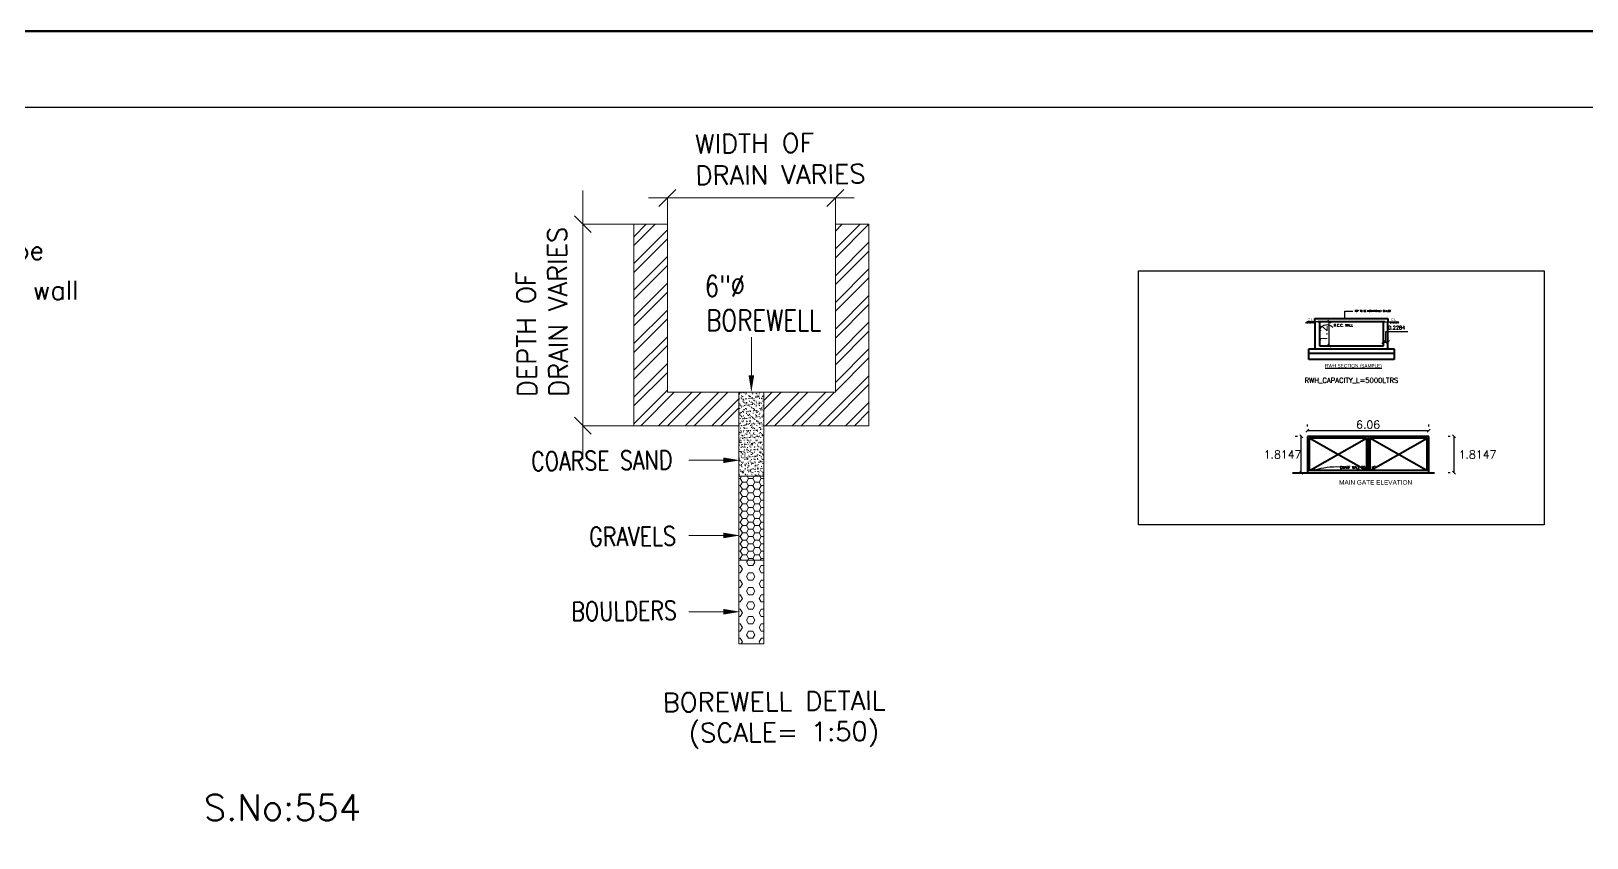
# Model space of a CAD drawing. Header units: metres. Extents: x 45752 to 165956, y -20087 to -17423.
# Drawn here: x 165616.7 to 165694.5, y -17516.9 to -17476.5 of the extents above; entities that cross this region are included whole.
import ezdxf

# ---------------------------------------------------------------- set-up
doc = ezdxf.new("R2010")
doc.units = ezdxf.units.M
doc.header["$MEASUREMENT"] = 0
doc.layers.get('0').update_dxf_attribs({"linetype": 'CONTINUOUS', "lineweight": 30})
doc.layers.get('Defpoints').update_dxf_attribs({"linetype": 'CONTINUOUS'})
for name, color, linetype, lineweight in [('32', 1, 'CONTINUOUS', 18), ('ADIM', 9, 'CONTINUOUS', 18), ('DIM', 8, 'CONTINUOUS', 25), ('Dimension', 7, 'CONTINUOUS', 9), ('FLOOR-GROUND', 7, 'CONTINUOUS', 50), ('SITE', 6, 'CONTINUOUS', 20), ('WALL', 7, 'CONTINUOUS', 40), ('Walls', 1, 'CONTINUOUS', 30)]:
    doc.layers.add(name, color=color, linetype=linetype, lineweight=lineweight)
for name, color, linetype in [('FURN', 35, 'CONTINUOUS'), ('G Line', 253, 'CONTINUOUS'), ('MAIN_GATE', 57, 'CONTINUOUS'), ('RWH', 4, 'CONTINUOUS'), ('TE', 7, 'CONTINUOUS'), ('Text', 4, 'CONTINUOUS'), ('WAL', 1, 'CONTINUOUS')]:
    doc.layers.add(name, color=color, linetype=linetype)
doc.styles.add('Q', font='simplex.shx')
doc.styles.add('ROMANS', font='romans')
doc.styles.add('ST25', font='romans.shx', dxfattribs={"width": 0.8, "height": 100})
doc.styles.get("Standard").update_dxf_attribs({"font": 'romans.shx'})
doc.styles.add('T', font='ROMI____.pfb', dxfattribs={"width": 1.2, "height": 24})
doc.styles.add('T1', font='ROMANS.shx', dxfattribs={"width": 0.96, "height": 4})
doc.styles.add('UATEXT', font='GOTHIC.TTF')
doc.dimstyles.get("Standard").update_dxf_attribs({"dimtxt": 0.4, "dimasz": 0.15, "dimexe": 0.3, "dimexo": 0.5, "dimgap": 0.1, "dimtad": 1, "dimtoh": 1, "dimdec": 4, "dimzin": 11, "dimdsep": 46, "dimtxsty": 'ROMANS', "dimblk": 'OBLIQUE', "dimcen": 0.09375, "dimadec": 0, "dimazin": 0, "dimtfac": 1, "dimtdec": 4, "dimtofl": 0, "dimtmove": 2, "dimatfit": 3, "dimfxl": 0, "dimtolj": 1, "dimtzin": 0, "dimarcsym": 0})

# ---------------------------------------------------------------- blocks, each defined once
blk = doc.blocks.new('ARROW2')
at = {"layer": 'FURN'}
for points in [[(0, 0, 0, 1.41, 0), (-4, 4, 1.41, 1.41, 0)], [(0, 0, 0, 1.41, 0), (4, 4, 1.41, 1.41, 0)]]:
    blk.add_lwpolyline(points, format="xyseb", dxfattribs=at)
blk = doc.blocks.new('_Oblique')
at = {"color": 0, "linetype": 'ByBlock', "lineweight": -2}
blk.add_line((-0.5, -0.5), (0.5, 0.5), dxfattribs=at)
blk = doc.blocks.new('*D53')
at = {"layer": 'Defpoints', "color": 0}
for p in [(165684.551, -17492.08), (165684.323, -17492.261), (165684.551, -17492.261)]:
    blk.add_point(p, dxfattribs=at)
at = {"layer": 'Dimension', "color": 0, "lineweight": -2}
for p, q in [((165684.323, -17491.761), (165684.323, -17491.78)), ((165684.323, -17492.08), (165684.551, -17492.08)), ((165684.437, -17492.08), (165684.437, -17491.55)), ((165684.437, -17491.55), (165685.537, -17491.55)), ((165684.551, -17491.761), (165684.551, -17491.78))]:
    blk.add_line(p, q, dxfattribs=at)
at = {"layer": 'Dimension', "color": 0, "lineweight": -2, "xscale": 0.15, "yscale": 0.15, "zscale": 0.15, "rotation": 180}
blk.add_blockref('_Oblique', (165684.323, -17492.08), dxfattribs=at)
at = {"layer": 'Dimension', "color": 0, "lineweight": -2, "xscale": 0.15, "yscale": 0.15, "zscale": 0.15}
blk.add_blockref('_Oblique', (165684.551, -17492.08), dxfattribs=at)
at = {"layer": 'Dimension', "color": 0, "insert": (165684.987, -17491.36), "char_height": 0.18, "attachment_point": 5, "style": 'ROMANS'}
blk.add_mtext('\\A1;0.2284', dxfattribs=at)
blk = doc.blocks.new('*D54')
at = {"layer": 'Defpoints', "color": 0}
for p in [(165681.127, -17491.061), (165681.619, -17491.061), (165681.127, -17492.261)]:
    blk.add_point(p, dxfattribs=at)
at = {"layer": 'Dimension', "color": 0, "lineweight": -2}
for p, q in [((165681.619, -17492.261), (165681.619, -17491.061)), ((165681.627, -17491.061), (165681.919, -17491.061)), ((165681.627, -17492.261), (165681.919, -17492.261))]:
    blk.add_line(p, q, dxfattribs=at)
at = {"layer": 'Dimension', "color": 0, "lineweight": -2, "xscale": 0.15, "yscale": 0.15, "zscale": 0.15}
for p, rotation in [((165681.619, -17491.061), 90), ((165681.619, -17492.261), 270)]:
    blk.add_blockref('_Oblique', p, dxfattribs=dict(at, rotation=rotation))
at = {"layer": 'Dimension', "color": 0, "insert": (165681.319, -17491.661), "char_height": 0.4, "attachment_point": 5, "rotation": 90, "style": 'ROMANS'}
blk.add_mtext('\\A1;1.2', dxfattribs=at)
blk = doc.blocks.new('*D55')
at = {"layer": 'Defpoints', "color": 0}
for p in [(165680.217, -17496.798), (165680.528, -17496.798), (165680.528, -17498.613)]:
    blk.add_point(p, dxfattribs=at)
at = {"layer": 'Dimension', "color": 0, "lineweight": -2}
for p, q in [((165680.028, -17496.798), (165679.917, -17496.798)), ((165680.217, -17498.613), (165680.217, -17496.798)), ((165680.028, -17498.613), (165679.917, -17498.613))]:
    blk.add_line(p, q, dxfattribs=at)
at = {"layer": 'Dimension', "color": 0, "lineweight": -2, "xscale": 0.15, "yscale": 0.15, "zscale": 0.15}
for p, rotation in [((165680.217, -17496.798), 90), ((165680.217, -17498.613), 270)]:
    blk.add_blockref('_Oblique', p, dxfattribs=dict(at, rotation=rotation))
at = {"layer": 'Dimension', "color": 0, "insert": (165679.284, -17497.705), "char_height": 0.4, "attachment_point": 5, "style": 'ROMANS'}
blk.add_mtext('\\A1;1.8147', dxfattribs=at)
blk = doc.blocks.new('*D56')
at = {"layer": 'Defpoints', "color": 0}
for p in [(165680.528, -17496.798), (165686.588, -17496.508), (165686.588, -17496.798)]:
    blk.add_point(p, dxfattribs=at)
at = {"layer": 'Dimension', "color": 0, "lineweight": -2}
for p, q in [((165680.528, -17496.298), (165680.528, -17496.208)), ((165680.528, -17496.508), (165686.588, -17496.508)), ((165686.588, -17496.298), (165686.588, -17496.208))]:
    blk.add_line(p, q, dxfattribs=at)
at = {"layer": 'Dimension', "color": 0, "lineweight": -2, "xscale": 0.15, "yscale": 0.15, "zscale": 0.15, "rotation": 180}
blk.add_blockref('_Oblique', (165680.528, -17496.508), dxfattribs=at)
at = {"layer": 'Dimension', "color": 0, "lineweight": -2, "xscale": 0.15, "yscale": 0.15, "zscale": 0.15}
blk.add_blockref('_Oblique', (165686.588, -17496.508), dxfattribs=at)
at = {"layer": 'Dimension', "color": 0, "insert": (165683.558, -17496.208), "char_height": 0.4, "attachment_point": 5, "style": 'ROMANS'}
blk.add_mtext('\\A1;6.06', dxfattribs=at)
blk = doc.blocks.new('*D57')
at = {"layer": 'Defpoints', "color": 0}
for p in [(165687.852, -17496.798), (165688.163, -17496.798), (165688.163, -17498.613)]:
    blk.add_point(p, dxfattribs=at)
at = {"layer": 'Dimension', "color": 0, "lineweight": -2}
for p, q in [((165687.663, -17496.798), (165687.552, -17496.798)), ((165687.852, -17498.613), (165687.852, -17496.798)), ((165687.663, -17498.613), (165687.552, -17498.613))]:
    blk.add_line(p, q, dxfattribs=at)
at = {"layer": 'Dimension', "color": 0, "lineweight": -2, "xscale": 0.15, "yscale": 0.15, "zscale": 0.15}
for p, rotation in [((165687.852, -17496.798), 90), ((165687.852, -17498.613), 270)]:
    blk.add_blockref('_Oblique', p, dxfattribs=dict(at, rotation=rotation))
at = {"layer": 'Dimension', "color": 0, "insert": (165689.026, -17497.705), "char_height": 0.4, "attachment_point": 5, "style": 'ROMANS'}
blk.add_mtext('\\A1;1.8147', dxfattribs=at)
blk = doc.blocks.new('TIK')
at = {"color": 0, "linetype": 'ByBlock'}
blk.add_line((-1, 0), (1.125, 0), dxfattribs=at)
at = {"layer": 'ADIM', "color": 4, "linetype": 'ByBlock'}
blk.add_line((-0.5, -0.5), (0.5, 0.5), dxfattribs=at)
blk = doc.blocks.new('5')
at = {"layer": '32'}
h = blk.add_hatch(dxfattribs=at)
h.set_pattern_fill('ANSI32', color=8, scale=2.025007, style=0)
h.set_pattern_definition([(45.000002, (-31409.01, -11980.141), (-7.1594556, 7.1594562), []), (45.000002, (-31404.237, -11980.141), (-7.1594556, 7.1594562), [])])
h.paths.add_polyline_path([(0, 0), (0, -18), (56.25, -18), (56.25, 90), (38.25, 90), (38.25, 0)])
h.paths.add_polyline_path([(-69.75, 90), (-69.75, -18), (-13.5, -18), (-13.5, 0), (-51.75, 0), (-51.75, 90)])
h = blk.add_hatch(dxfattribs=at)
h.set_pattern_fill('AR-SAND', color=8, scale=0.10125, style=0)
h.set_pattern_definition([(37.500002, (-31409.0098, -11980.1408), (-0.08504103, 2.60121209), [0, -2.05199989, 0, -2.29499988, 0, -2.19374988]), (7.500001, (-31409.0098, -11980.1408), (2.38919835, 3.8098972), [0, -1.10699991, 0, -1.84949985, 0, -0.70874994]), (327.499998, (-31410.6703, -11980.1408), (4.20409116, 0.00763972), [0, -0.67499996, 0, -2.42999986, 0, -3.17249981]), (317.499998, (-31410.6703, -11980.1408), (4.05827058, 1.184862), [0, -0.33749998, 0, -1.59299993, 0, -1.82249992])])
h.paths.add_polyline_path([(-13.5, 0), (-13.5, -45), (0, -45), (0, 0)])
h = blk.add_hatch(dxfattribs=at)
h.set_pattern_fill('HONEY', color=8, scale=1.350005, style=0)
h.set_pattern_definition([(0, (-31409.0098, -11980.1408), (3.37499972, 1.94855715), [2.2499998, -4.49999962]), (119.999998, (-31409.0098, -11980.1408), (-3.37499971, 1.94855716), [2.24999995, -4.4999999]), (60.000002, (-31409.0098, -11980.1408), (7e-09, 3.89711431), [-4.4999999, 2.24999995])])
h.paths.add_polyline_path([(-13.5, -45), (-13.5, -90), (0, -90), (0, -45)])
h = blk.add_hatch(dxfattribs=at)
h.set_pattern_fill('HEX', color=8, scale=1.350005, style=0)
h.set_pattern_definition([(0, (-31409.01, -11980.1408), (0, 3.8971143), [2.2499998, -4.4999996]), (119.999998, (-31409.01, -11980.1408), (-3.3749997, -1.94855716), [2.24999995, -4.4999999]), (60.000002, (-31406.76, -11980.1408), (-3.3749997, 1.94855716), [2.24999995, -4.4999999])])
h.paths.add_polyline_path([(-13.5, -135), (0, -135), (0, -90), (-13.5, -90)])
for p, q in [((-97.1, 99), (-97.1, 108)), ((-51.75, 90.3), (-51.75, 104.07)), ((-42.75, 104.06), (29.25, 104.06)), ((38.25, 90.3), (38.25, 104.07)), ((-69.76, 90), (-97.11, 90)), ((-97.1, 90), (-97.1, -18)), ((-6.75, 9), (-6.75, 29.38)), ((-69.76, -18), (-97.11, -18)), ((-97.1, -27), (-97.1, -36)), ((-21.8, -36.54), (-40.24, -36.54)), ((-21.8, -76.84), (-40.24, -76.84)), ((-21.8, -117.74), (-40.24, -117.74))]:
    blk.add_line(p, q, dxfattribs=at)
at = {"layer": '32', "color": 1}
for p, q in [((-69.75, 90), (-69.75, -18)), ((-69.75, 90), (-51.75, 90)), ((-51.75, 90), (-51.75, 0)), ((38.25, 90), (38.25, 0)), ((38.25, 90), (56.25, 90)), ((56.25, 90), (56.25, -18)), ((-51.75, 0), (-13.5, 0)), ((-13.5, -135), (-13.5, 0)), ((-13.5, 0), (0, 0)), ((0, -135), (0, 0)), ((0, 0), (38.25, 0)), ((-69.75, -18), (-13.5, -18)), ((0, -18), (56.25, -18)), ((-13.5, -45), (0, -45)), ((-13.5, -90), (0, -90)), ((-13.5, -135), (0, -135))]:
    blk.add_line(p, q, dxfattribs=at)
at = {"layer": '32'}
for points in [[(-5.25, 9), (-6.75, 0), (-8.25, 9)], [(-21.8, -35.04), (-12.8, -36.54), (-21.8, -38.04)], [(-21.8, -75.34), (-12.8, -76.84), (-21.8, -78.34)], [(-21.8, -116.24), (-12.8, -117.74), (-21.8, -119.24)]]:
    blk.add_solid(points, dxfattribs=at)
at = {"layer": '32', "zscale": 8.999999867307368}
for p, xscale, yscale, rotation in [((-51.75, 104.06), 8.999999248771926, 8.999999816296622, 180), ((-97.1, 90), 8.999999816296622, 8.999999248771926, 270), ((-97.1, -18), 8.999999816296622, 8.999999248771926, 90)]:
    blk.add_blockref('TIK', p, dxfattribs=dict(at, xscale=xscale, yscale=yscale, rotation=rotation))
at = {"layer": '32', "xscale": 8.999999248771926, "yscale": 8.999999816296622, "zscale": 8.999999867307368}
blk.add_blockref('TIK', (38.25, 104.06), dxfattribs=at)
at = {"layer": 'Text', "style": 'ST25', "width": 0.8}
for s, p in [('6"%%C  ', (-31.72, 51.24)), ('BOREWELL', (-30.96, 32.79))]:
    blk.add_text(s, height=11.25, dxfattribs=at).set_placement(p)
at = {"layer": 'Text', "style": 'ROMANS', "oblique": 0, "width": 0.8}
for s, p in [('COARSE SAND', (-124.72, -42.18)), ('GRAVELS', (-93.63, -82.64)), ('BOULDERS', (-103.23, -122.68))]:
    blk.add_text(s, height=10.125, rotation=0.59463, dxfattribs=at).set_placement(p)
at = {"layer": 'Text', "char_height": 10.125, "attachment_point": 1, "style": 'ROMANS'}
for s, insert, width, rotation in [('WIDTH OF\\PDRAIN VARIES', (-36.94, 138.08), 202.1638, 0.59463), ('DEPTH OF\\PDRAIN VARIES', (-131.91, -2.67), 121.2983, 90.59463), ('BOREWELL DETAIL', (-54.3, -161.36), 202.1638, 0.59463), ('(SCALE= 1:50)', (-40.38, -177.67), 202.1638, 0.59463)]:
    blk.add_mtext(s, dxfattribs=dict(at, insert=insert, width=width, rotation=rotation))

msp = doc.modelspace()

# ---------------------------------------------------------------- linework, layer by layer
at = {"color": 0, "linetype": 'ByBlock', "lineweight": -2}
msp.add_lwpolyline([(165491.15144, -17480.32908), (165813.86692, -17480.32908), (165813.86692, -17690.5606), (165491.15144, -17690.5606)], close=True, dxfattribs=at)
at = {"layer": 'Defpoints', "color": 0, "linetype": 'ByBlock'}
for p in [(165681.48799, -17491.0607), (165681.48799, -17492.2607)]:
    msp.add_point(p, dxfattribs=at)
at = {"layer": 'DIM'}
for q in [(165680.88987, -17498.42018), (165680.94465, -17498.47105)]:
    msp.add_line((165680.87822, -17498.48766), q, dxfattribs=at)
msp.add_arc((165681.99047, -17502.16718), 3.84395, 87.6991931, 106.8190326, dxfattribs=at)
at = {"layer": 'FLOOR-GROUND', "color": 64}
msp.add_lwpolyline([(165484.27957, -17476.53191), (165956.49922, -17476.53191), (165956.49922, -17696.56587), (165484.27957, -17696.56587)], close=True, dxfattribs=at)
at = {"layer": 'FURN'}
for p, q in [((165682.3992, -17490.53175), (165682.80152, -17490.53175)), ((165682.3992, -17490.9106), (165682.3992, -17490.53175))]:
    msp.add_line(p, q, dxfattribs=at)
msp.add_arc((165681.50289, -17491.64405), 0.42035, 44.8364533, 153.6958183, dxfattribs=at)
at = {"layer": 'G Line', "linetype": 'ByBlock', "lineweight": -2}
msp.add_lwpolyline([(165672.08841, -17488.52087), (165692.35773, -17488.52087), (165692.35773, -17501.2083), (165672.08841, -17501.2083)], close=True, dxfattribs=at)
at = {"layer": 'MAIN_GATE'}
msp.add_lwpolyline([(165680.52775, -17496.79794), (165686.58775, -17496.79794), (165686.58775, -17498.61266), (165680.52775, -17498.61266)], close=True, dxfattribs=at)
at = {"layer": 'WAL', "color": 12}
for p, q in [((165680.42353, -17491.13542), (165680.4959, -17491.05929)), ((165680.48063, -17491.13542), (165680.553, -17491.05929)), ((165680.56827, -17491.13542), (165680.4959, -17491.05929)), ((165680.53773, -17491.13542), (165680.6101, -17491.05929)), ((165680.62537, -17491.13542), (165680.553, -17491.05929)), ((165680.59483, -17491.13542), (165680.6672, -17491.05929)), ((165680.68247, -17491.13542), (165680.6101, -17491.05929)), ((165680.65194, -17491.13542), (165680.72431, -17491.05929)), ((165680.70904, -17491.13542), (165680.78141, -17491.05929)), ((165680.79668, -17491.13542), (165680.72431, -17491.05929)), ((165684.6638, -17491.13542), (165684.73618, -17491.05929)), ((165684.72091, -17491.13542), (165684.79328, -17491.05929)), ((165684.80855, -17491.13542), (165684.73618, -17491.05929)), ((165684.77801, -17491.13542), (165684.85038, -17491.05929)), ((165684.86565, -17491.13542), (165684.79328, -17491.05929)), ((165684.83511, -17491.13542), (165684.90748, -17491.05929)), ((165684.92275, -17491.13542), (165684.85038, -17491.05929)), ((165684.89221, -17491.13542), (165684.96459, -17491.05929)), ((165684.97986, -17491.13542), (165684.90748, -17491.05929)), ((165684.94932, -17491.13542), (165685.02169, -17491.05929)), ((165685.03696, -17491.13542), (165684.96459, -17491.05929)), ((165685.09406, -17491.13542), (165685.02169, -17491.05929))]:
    msp.add_line(p, q, dxfattribs=at)
at = {"layer": 'WAL', "color": 7}
for p, q in [((165681.05042, -17491.0607), (165680.51308, -17491.0607)), ((165684.39896, -17491.0607), (165685.09158, -17491.0607))]:
    msp.add_line(p, q, dxfattribs=at)
at = {"layer": 'WAL', "color": 1}
for p, q in [((165680.73958, -17491.13542), (165680.6672, -17491.05929)), ((165680.85378, -17491.13542), (165680.78141, -17491.05929))]:
    msp.add_line(p, q, dxfattribs=at)
at = {"layer": 'WALL'}
for p, q in [((165680.89815, -17491.0607), (165680.89815, -17490.90842)), ((165680.89815, -17490.90842), (165684.32282, -17490.90842)), ((165680.89815, -17491.0607), (165680.89815, -17492.2607)), ((165684.39896, -17491.0607), (165681.05042, -17491.0607)), ((165681.12656, -17491.0607), (165681.12656, -17492.2607)), ((165684.32282, -17490.90842), (165684.55123, -17490.90842)), ((165684.32282, -17492.2607), (165684.32282, -17491.0607)), ((165684.55123, -17490.90842), (165684.55123, -17491.0607)), ((165684.55123, -17492.41297), (165684.55123, -17491.0607)), ((165680.5936, -17492.94592), (165680.5936, -17492.41297)), ((165680.5936, -17492.41297), (165680.89815, -17492.41297)), ((165680.5936, -17492.64138), (165684.85578, -17492.64138)), ((165684.85578, -17492.94592), (165680.5936, -17492.94592)), ((165680.89815, -17492.2607), (165680.89815, -17492.41297)), ((165680.89815, -17492.41297), (165684.55123, -17492.41297)), ((165681.12656, -17492.2607), (165684.32282, -17492.2607)), ((165684.55123, -17492.41297), (165684.85578, -17492.41297)), ((165684.85578, -17492.41297), (165684.85578, -17492.94592))]:
    msp.add_line(p, q, dxfattribs=at)
at = {"layer": 'WALL', "color": 1}
for p, q in [((165686.58775, -17496.79794), (165680.52775, -17496.79794)), ((165680.52775, -17496.79794), (165680.52775, -17498.61266)), ((165683.55775, -17496.79794), (165683.55775, -17498.48766)), ((165686.58775, -17498.61266), (165686.58775, -17496.79794)), ((165680.61108, -17496.88127), (165680.61108, -17498.48766)), ((165683.42382, -17498.48766), (165680.61108, -17496.88127)), ((165683.47442, -17496.88127), (165680.61108, -17496.88127)), ((165680.66168, -17498.48766), (165683.47442, -17496.88127)), ((165683.47442, -17496.88127), (165683.47442, -17498.48766)), ((165686.50442, -17496.88127), (165683.64108, -17496.88127)), ((165686.45382, -17498.48766), (165683.64108, -17496.88127)), ((165683.64108, -17496.88127), (165683.64108, -17498.48766)), ((165683.69168, -17498.48766), (165686.50442, -17496.88127)), ((165686.50442, -17498.48766), (165686.50442, -17496.88127)), ((165679.77775, -17498.61266), (165686.88328, -17498.61266)), ((165680.52775, -17498.48766), (165686.58775, -17498.48766))]:
    msp.add_line(p, q, dxfattribs=at)

# ---------------------------------------------------------------- block references
at = {"layer": 'DIM', "xscale": -0.0063446969725192, "yscale": 0.0063446969725192, "zscale": 0.0063446969696914}
msp.add_blockref('ARROW2', (165682.3992, -17490.9106), dxfattribs=at)
at = {"layer": 'DIM', "xscale": -0.0063446968084285, "yscale": 0.0063446969725192, "zscale": 0.0063446969696914, "rotation": 316.4060940322523}
msp.add_blockref('ARROW2', (165681.12607, -17491.45777), dxfattribs=at)
at = {"layer": 'Walls', "color": 2, "xscale": 0.0932623414773843, "yscale": 0.0932623414773843, "zscale": 0.0932623414773843}
msp.add_blockref('5', (165653.36702, -17494.58094), dxfattribs=at)

# ---------------------------------------------------------------- texts
at = {"color": 7, "ltscale": 7}
for s, p in [('Rain Water Pipe', (165607.3223, -17487.95864)), ('115 thk. brick wall', (165607.15999, -17489.95379))]:
    msp.add_text(s, height=0.9356248, dxfattribs=at).set_placement(p)
at = {"layer": 'DIM', "color": 2, "style": 'T1', "width": 0.96}
for s, height, p in [('TOP TO BE HERMITICALLY SEALED', 0.0832741, (165682.88753, -17490.56301)), ('R.C.C. WALL', 0.1268939, (165681.84156, -17491.30882))]:
    msp.add_text(s, height=height, dxfattribs=at).set_placement(p)
at = {"layer": 'DIM', "style": 'T1', "width": 0.96}
msp.add_text('DWARF WALL 75MM HT', height=0.1227692, dxfattribs=at).set_placement((165682.1589, -17498.41247))
at = {"layer": 'RWH', "insert": (165682.72469, -17494.00475), "char_height": 0.25, "attachment_point": 5}
msp.add_mtext_dynamic_manual_height_columns('RWH_CAPACITY_L=5000LTRS', width=9.3695657, gutter_width=0.9, heights=[0], dxfattribs=at)
at = {"layer": 'SITE', "insert": (165625.37971, -17514.69867), "char_height": 1.3, "attachment_point": 1, "style": 'Q'}
msp.add_mtext_dynamic_manual_height_columns('S.No:554', width=1121.9895795, gutter_width=30, heights=[0], dxfattribs=at)
at = {"layer": 'TE', "color": 1, "style": 'T', "width": 0.96}
for p in [(165680.53708, -17491.00846), (165684.70748, -17491.00846)]:
    msp.add_text('G.L', height=0.114205, dxfattribs=at).set_placement(p)
at = {"layer": 'Text', "style": 'UATEXT'}
msp.add_text('%%URWH SECTION (SAMPLE)', height=0.1695954, dxfattribs=at).set_placement((165681.40614, -17493.35029))
at = {"layer": 'Text', "color": 5, "style": 'T', "width": 0.96}
msp.add_text('MAIN GATE ELEVATION', height=0.2295684, dxfattribs=at).set_placement((165682.10941, -17499.20669))

# ---------------------------------------------------------------- dimensions: what is measured, and where the dimension line sits
at = {"layer": 'Dimension'}
dim = msp.add_linear_dim(base=(165681.61888, -17491.0607), p1=(165681.12656, -17492.2607), p2=(165681.12656, -17491.0607), angle=90, dimstyle='Standard', override={"dimscale": 1, "dimpost": '\\X'}, dxfattribs=at)
dim.commit()
dim.dimension.update_dxf_attribs({"geometry": '*D54', "text_midpoint": (165681.31888, -17491.6607)})
dim = msp.add_linear_dim(base=(165684.55123, -17492.08018), p1=(165684.32282, -17492.2607), p2=(165684.55123, -17492.2607), dimstyle='Standard', override={"dimscale": 1, "dimtxt": 0.18, "dimpost": '\\X', "dimtmove": 1, "dimfxl": 5}, dxfattribs=at)
dim.commit()
dim.dimension.update_dxf_attribs({"geometry": '*D53', "text_midpoint": (165684.53703, -17491.36018)})
at = {"layer": 'Dimension', "color": 2}
dim = msp.add_linear_dim(base=(165686.58775, -17496.50842), p1=(165680.52775, -17496.79794), p2=(165686.58775, -17496.79794), dimstyle='Standard', override={"dimscale": 1, "dimpost": '\\X'}, dxfattribs=at)
dim.commit()
dim.dimension.update_dxf_attribs({"geometry": '*D56', "text_midpoint": (165683.55775, -17496.20842)})
at = {"layer": 'Dimension', "color": 1}
for base, p1, p2, picture, middle in [((165680.21665, -17496.79794), (165680.52775, -17498.61266), (165680.52775, -17496.79794), '*D55', (165679.28396, -17497.7053)), ((165687.85179, -17496.79794), (165688.16289, -17498.61266), (165688.16289, -17496.79794), '*D57', (165689.02571, -17497.7053))]:
    dim = msp.add_linear_dim(base=base, p1=p1, p2=p2, angle=90, dimstyle='Standard', override={"dimscale": 1, "dimpost": '\\X'}, dxfattribs=at)
    dim.commit()
    dim.dimension.update_dxf_attribs({"geometry": picture, "text_midpoint": middle, "dimtype": 160})

doc.saveas('drawing.dxf')
